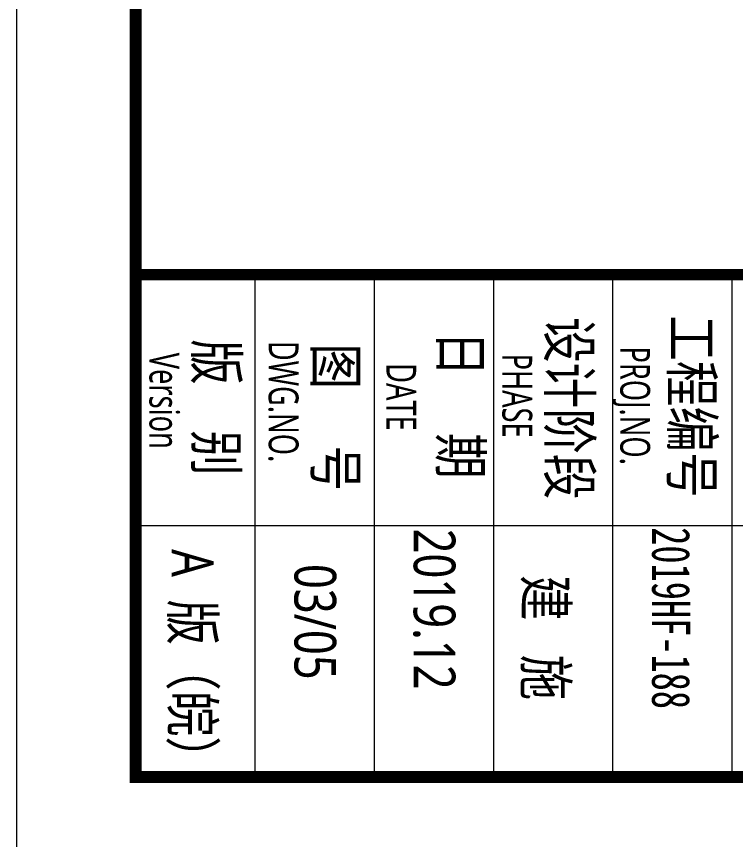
# Model space of a CAD drawing. Header units: inches. Extents: x -3733042 to -3450527, y 579159 to 997713.
# Drawn here: x -3732365 to -3723318, y 701425 to 711773 of the extents above; entities that cross this region are included whole.
import ezdxf
from ezdxf.enums import TextEntityAlignment as Align

# ---------------------------------------------------------------- set-up
doc = ezdxf.new("R2010")
doc.units = ezdxf.units.IN
doc.header["$LTSCALE"] = 1000
doc.header["$MEASUREMENT"] = 0
doc.layers.get('0').update_dxf_attribs({"lineweight": 18})
for name, color, linetype, lineweight in [('0-TK', 4, 'Continuous', 18), ('PUB_TITLE', 153, 'Continuous', 18), ('图签文字', 4, 'Continuous', 18)]:
    doc.layers.add(name, color=color, linetype=linetype, lineweight=lineweight)
doc.styles.add('-黑体', font='', dxfattribs={"width": 0.7})
doc.styles.add('建筑图签-黑', font='', dxfattribs={"width": 0.7})
doc.styles.get('-黑体').set_extended_font_data('微软雅黑')
doc.styles.get('建筑图签-黑').set_extended_font_data('黑体')

msp = doc.modelspace()

# ---------------------------------------------------------------- linework, layer by layer
at = {"layer": '0-TK'}
msp.add_lwpolyline([(-3730864.6, 708526.8, 144, 144, 0), (-3670864.6, 708526.8, 144, 144, 0)], format="xyseb", dxfattribs=at)
at = {"layer": 'PUB_TITLE'}
for p, q in [((-3730864.6, 708526.8), (-3730864.6, 702212.6)), ((-3729364.6, 708526.8), (-3729364.6, 702212.6)), ((-3727864.6, 708526.8), (-3727864.6, 702212.6)), ((-3726364.6, 708526.8), (-3726364.6, 702212.6)), ((-3724864.6, 708526.8), (-3724864.6, 702212.6)), ((-3723364.6, 708526.8), (-3723364.6, 702212.6)), ((-3711688.4, 705369.7), (-3730864.6, 705369.7))]:
    msp.add_line(p, q, dxfattribs=at)
msp.add_lwpolyline([(-3732364.6, 700712.6), (-3669364.6, 700712.6), (-3669364.6, 789812.6), (-3732364.6, 789812.6)], close=True, dxfattribs=at)
msp.add_lwpolyline([(-3730864.6, 702212.6, 150, 150, 0), (-3670864.6, 702212.6, 150, 150, 0), (-3670864.6, 786062.6, 150, 150, 0), (-3730864.6, 786062.6, 150, 150, 0)], format="xyseb", close=True, dxfattribs=at)

# ---------------------------------------------------------------- texts
at = {"style": '-黑体'}
for s, height, width, p in [('设计阶段', 525, 0.8, (-3725407.8, 707993.3)), ('工程编号', 525, 0.8, (-3723866.7, 708015.9)), ('DWG.NO.', 375, 0.7, (-3729003.7, 707694.5)), ('Version', 375, 0.7, (-3730503.8, 707545.8)), ('PROJ.NO.', 375, 0.7, (-3724581.1, 707624.6)), ('PHASE', 375, 0.7, (-3726064, 707534.8)), ('DATE', 375, 0.7, (-3727523.4, 707414.1))]:
    msp.add_text(s, height=height, rotation=270, dxfattribs=dict(at, width=width)).set_placement(p, align=Align.MIDDLE_LEFT)
at = {"color": 1, "style": '-黑体', "width": 0.8}
msp.add_text('2019.12', height=525, rotation=270, dxfattribs=at).set_placement((-3727367.5, 705334.8))
at = {"style": '-黑体', "width": 0.8}
msp.add_text('03/05', height=525, rotation=270, dxfattribs=at).set_placement((-3728867.5, 704889.9))
at = {"char_height": 525, "rotation": 270, "style": '-黑体'}
for s, insert, width, attachment_point in [('{\\W0.8;版    别}', (-3729880.6, 706857.4), 2580.102, 5), ('{\\W0.8;日     期}', (-3726803.8, 707820.1), 2715.869, 4), ('{\\W0.8;图     号}', (-3728376.4, 706734.2), 2828.024, 5), ('{\\W0.8;A  版（皖）}', (-3730480.8, 705076.2), 3857.274, 7), ('{\\W0.8;建   施}', (-3726025.1, 704750), 2381.014, 7)]:
    msp.add_mtext(s, dxfattribs=dict(at, insert=insert, width=width, attachment_point=attachment_point))
at = {"layer": '图签文字', "color": 1, "style": '建筑图签-黑', "width": 0.7}
msp.add_text('2019HF-188', height=480, rotation=270, dxfattribs=at).set_placement((-3724367.5, 705351.9))

doc.saveas('drawing.dxf')
